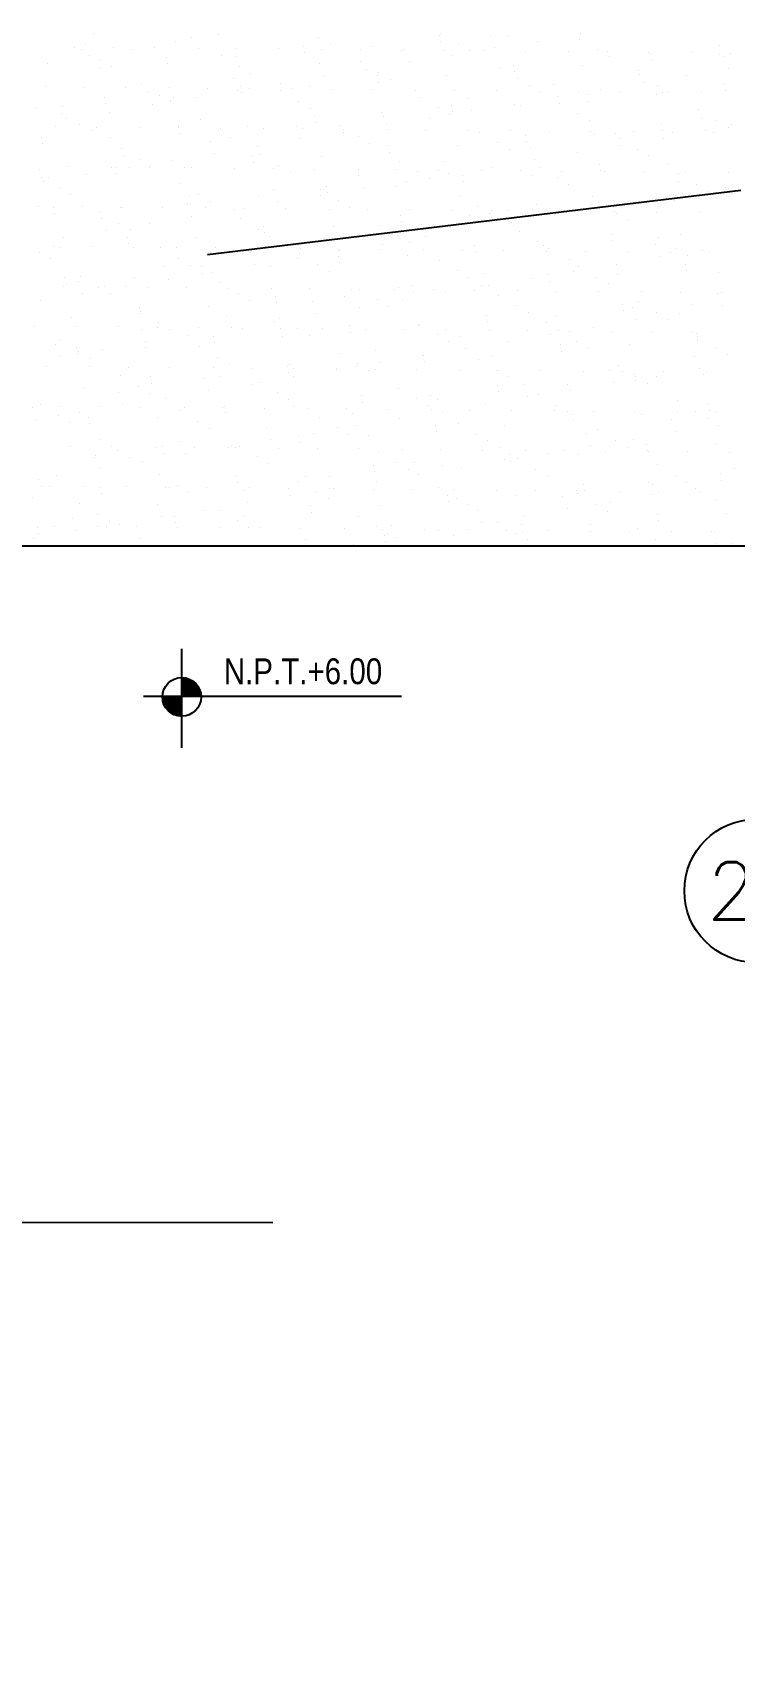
# Model space of a CAD drawing. Header units: millimetres. Extents: x -3 to 53, y -269 to 39.
# Drawn here: x 41.6 to 44.05, y 16.52 to 22.19 of the extents above; entities that cross this region are included whole.
import ezdxf
from ezdxf.enums import TextEntityAlignment as Align
from ezdxf.xclip import XClip

# ---------------------------------------------------------------- set-up
doc = ezdxf.new("R2010")
doc.units = ezdxf.units.MM
doc.header["$LTSCALE"] = 15
doc.header["$XCLIPFRAME"] = 2
for name, pattern in [('ACAD_ISO07W100', [3, 0, -3]), ('HIDDEN2', [0.1875, 0.125, -0.0625]), ('PHANTOM', [63.5, 31.75, -6.35, 6.35, -6.35, 6.35, -6.35])]:
    doc.linetypes.add(name, pattern=pattern)
doc.layers.get('0').update_dxf_attribs({"color": 250})
for name, color, linetype in [('A-EJES', 251, 'PHANTOM'), ('A-MURO BAJO', 251, 'Continuous'), ('A-NIVELES-NPT', 252, 'Continuous'), ('A-PROYECCIONES', 250, 'HIDDEN2'), ('DLP_VERDE', 250, 'Continuous'), ('L13 Texto Grande', 150, 'Continuous')]:
    doc.layers.add(name, color=color, linetype=linetype)
doc.layers.add('A-MUROS', color=252, linetype='Continuous', lineweight=30)
doc.styles.add('R80', font='ARIALN.TTF', dxfattribs={"height": 2.03})
doc.styles.add('ROMANS', font='romans.shx', dxfattribs={"width": 0.8})

# ---------------------------------------------------------------- blocks, each defined once
blk = doc.blocks.new('A$C9f73720c')
at = {"layer": 'A-MURO BAJO'}
blk.add_line((67.3776, 127.5973, 0), (61.6241, 108.7505, 0), dxfattribs=at)
at = {"layer": 'A-PROYECCIONES'}
for p, q in [((57.9161, 84.0296, 0), (65.9466, 129.074, 0)), ((51.8921, 84.3407, 0), (70.8171, 125.5768, 0))]:
    blk.add_line(p, q, dxfattribs=at)
at = {"layer": 'DLP_VERDE'}
blk.add_line((67.3776, 127.5973), (61.6244, 108.7504), dxfattribs=at)
at = {"layer": 'DLP_VERDE', "linetype": 'Continuous'}
for p, q in [((64.6239, 124.5592), (64.6239, 124.5592)), ((64.6603, 124.5897), (64.6603, 124.5897)), ((64.6643, 124.5666), (64.6643, 124.5666)), ((64.7087, 124.5686), (64.7087, 124.5686)), ((64.6534, 124.551), (64.6534, 124.551)), ((64.7574, 124.5373), (64.7574, 124.5373)), ((64.7794, 124.5344), (64.7794, 124.5344)), ((64.8984, 124.5188), (64.8984, 124.5188)), ((64.905, 124.5072), (64.905, 124.5072)), ((64.6197, 124.4608), (64.6197, 124.4608)), ((64.7631, 124.4526), (64.7631, 124.4526)), ((64.8706, 124.4757), (64.8706, 124.4757)), ((64.9094, 124.4533), (64.9094, 124.4533)), ((65.0577, 124.4603), (65.0577, 124.4603)), ((64.6909, 124.4185), (64.6909, 124.4185)), ((64.8169, 124.4265), (64.8169, 124.4265)), ((64.8508, 124.4254), (64.8508, 124.4254)), ((64.8952, 124.4274), (64.8952, 124.4274)), ((65.1039, 124.4365), (65.1039, 124.4365)), ((64.7271, 124.3442), (64.7271, 124.3442)), ((65.0636, 124.343), (65.0636, 124.343)), ((65.098, 124.3745), (65.098, 124.3745)), ((64.5742, 124.3167), (64.5742, 124.3167)), ((64.5832, 124.3201), (64.5832, 124.3201)), ((64.6053, 124.3172), (64.6053, 124.3172)), ((64.6687, 124.2682), (64.6687, 124.2682)), ((64.6927, 124.3126), (64.6927, 124.3126)), ((64.7225, 124.3237), (64.7225, 124.3237)), ((64.7242, 124.3016), (64.7242, 124.3016)), ((64.8282, 124.2879), (64.8282, 124.2879)), ((64.8503, 124.285), (64.8503, 124.285)), ((64.866, 124.3155), (64.866, 124.3155)), ((64.8774, 124.2773), (64.8774, 124.2773)), ((64.9693, 124.2693), (64.9693, 124.2693)), ((65.0098, 124.2938), (65.0098, 124.2938)), ((65.0123, 124.3162), (65.0123, 124.3162)), ((65.0373, 124.2843), (65.0373, 124.2843)), ((65.0817, 124.2862), (65.0817, 124.2862)), ((65.1605, 124.3232), (65.1605, 124.3232)), ((65.2904, 124.2953), (65.2904, 124.2953)), ((65.304, 124.315), (65.304, 124.315)), ((65.3808, 124.3241), (65.3808, 124.3241)), ((65.4503, 124.3156), (65.4503, 124.3156)), ((65.4503, 124.3023), (65.4503, 124.3023)), ((65.4947, 124.3042), (65.4947, 124.3042)), ((65.6619, 124.2722), (65.6619, 124.2722)), ((64.6243, 124.2662), (64.6243, 124.2662)), ((64.6389, 124.2634), (64.6389, 124.2634)), ((64.9201, 124.2115), (64.9201, 124.2115)), ((65.0733, 124.2556), (65.0733, 124.2556)), ((65.0953, 124.2527), (65.0953, 124.2527)), ((65.2143, 124.2371), (65.2143, 124.2371)), ((65.291, 124.2419), (65.291, 124.2419)), ((65.3183, 124.2234), (65.3183, 124.2234)), ((65.3403, 124.2205), (65.3403, 124.2205)), ((65.6275, 124.2407), (65.6275, 124.2407)), ((64.5308, 124.1789), (64.5308, 124.1789)), ((64.5491, 124.1811), (64.5491, 124.1811)), ((64.6771, 124.1796), (64.6771, 124.1796)), ((64.8253, 124.1866), (64.8253, 124.1866)), ((64.8856, 124.18), (64.8856, 124.18)), ((64.9688, 124.1784), (64.9688, 124.1784)), ((65.1151, 124.179), (65.1151, 124.179)), ((65.2028, 124.1611), (65.2028, 124.1611)), ((65.2566, 124.2103), (65.2566, 124.2103)), ((65.2634, 124.1861), (65.2634, 124.1861)), ((65.4069, 124.1778), (65.4069, 124.1778)), ((65.4593, 124.2048), (65.4593, 124.2048)), ((65.4769, 124.1541), (65.4769, 124.1541)), ((65.5531, 124.1785), (65.5531, 124.1785)), ((65.5633, 124.1911), (65.5633, 124.1911)), ((65.5737, 124.1914), (65.5737, 124.1914)), ((65.5854, 124.1882), (65.5854, 124.1882)), ((65.6368, 124.1611), (65.6368, 124.1611)), ((65.6812, 124.1631), (65.6812, 124.1631)), ((65.7014, 124.1856), (65.7014, 124.1856)), ((65.7044, 124.1725), (65.7044, 124.1725)), ((65.8084, 124.1588), (65.8084, 124.1588)), ((65.8304, 124.1559), (65.8304, 124.1559)), ((65.8449, 124.1773), (65.8449, 124.1773)), ((65.8899, 124.1722), (65.8899, 124.1722)), ((65.9912, 124.178), (65.9912, 124.178)), ((66.0498, 124.1792), (66.0498, 124.1792)), ((64.4422, 124.109), (64.4422, 124.109)), ((64.461, 124.1003), (64.461, 124.1003)), ((64.5147, 124.1496), (64.5147, 124.1496)), ((64.6509, 124.1181), (64.6509, 124.1181)), ((64.8108, 124.1251), (64.8108, 124.1251)), ((64.8319, 124.1307), (64.8319, 124.1307)), ((64.8552, 124.127), (64.8552, 124.127)), ((65.0639, 124.1361), (65.0639, 124.1361)), ((65.2238, 124.1431), (65.2238, 124.1431)), ((65.2682, 124.145), (65.2682, 124.145)), ((65.484, 124.1092), (65.484, 124.1092)), ((65.8205, 124.108), (65.8205, 124.108)), ((65.8549, 124.1395), (65.8549, 124.1395)), ((65.9494, 124.1403), (65.9494, 124.1403)), ((66.0534, 124.1266), (66.0534, 124.1266)), ((66.0754, 124.1237), (66.0754, 124.1237)), ((66.1944, 124.108), (66.1944, 124.108)), ((64.4902, 124.05), (64.4902, 124.05)), ((64.5501, 124.0844), (64.5501, 124.0844)), ((64.6336, 124.0418), (64.6336, 124.0418)), ((64.6541, 124.0707), (64.6541, 124.0707)), ((64.6761, 124.0678), (64.6761, 124.0678)), ((64.7421, 124.0484), (64.7421, 124.0484)), ((64.7799, 124.0425), (64.7799, 124.0425)), ((64.7951, 124.0521), (64.7951, 124.0521)), ((64.9282, 124.0495), (64.9282, 124.0495)), ((65.0717, 124.0413), (65.0717, 124.0413)), ((65.0786, 124.0473), (65.0786, 124.0473)), ((65.113, 124.0788), (65.113, 124.0788)), ((65.2179, 124.0419), (65.2179, 124.0419)), ((65.3662, 124.049), (65.3662, 124.049)), ((65.4495, 124.0776), (65.4495, 124.0776)), ((65.5097, 124.0407), (65.5097, 124.0407)), ((65.656, 124.0414), (65.656, 124.0414)), ((65.7667, 124.0587), (65.7667, 124.0587)), ((65.8043, 124.0484), (65.8043, 124.0484)), ((66.094, 124.0409), (66.094, 124.0409)), ((66.1377, 124.0891), (66.1377, 124.0891)), ((66.2423, 124.0479), (66.2423, 124.0479)), ((66.2984, 124.0943), (66.2984, 124.0943)), ((64.7077, 124.0169), (64.7077, 124.0169)), ((64.8991, 124.0384), (64.8991, 124.0384)), ((64.9211, 124.0355), (64.9211, 124.0355)), ((65.0249, 123.998), (65.0249, 123.998)), ((65.0401, 124.0199), (65.0401, 124.0199)), ((65.0417, 123.9858), (65.0417, 123.9858)), ((65.1441, 124.0062), (65.1441, 124.0062)), ((65.1662, 124.0033), (65.1662, 124.0033)), ((65.2504, 123.9949), (65.2504, 123.9949)), ((65.2852, 123.9876), (65.2852, 123.9876)), ((65.3958, 124.0284), (65.3958, 124.0284)), ((65.4103, 124.0019), (65.4103, 124.0019)), ((65.4547, 124.0039), (65.4547, 124.0039)), ((65.6634, 124.013), (65.6634, 124.013)), ((65.8233, 124.02), (65.8233, 124.02)), ((65.8677, 124.0219), (65.8677, 124.0219)), ((65.9477, 124.0402), (65.9477, 124.0402)), ((66.0479, 124.0068), (66.0479, 124.0068)), ((66.0764, 124.031), (66.0764, 124.031)), ((66.2363, 124.038), (66.2363, 124.038)), ((66.2807, 124.0399), (66.2807, 124.0399)), ((64.4244, 123.9589), (64.4244, 123.9589)), ((64.5843, 123.9659), (64.5843, 123.9659)), ((64.6287, 123.9678), (64.6287, 123.9678)), ((64.6539, 123.9676), (64.6539, 123.9676)), ((64.8374, 123.9769), (64.8374, 123.9769)), ((64.9973, 123.9839), (64.9973, 123.9839)), ((65.306, 123.9461), (65.306, 123.9461)), ((65.3892, 123.9739), (65.3892, 123.9739)), ((65.4112, 123.971), (65.4112, 123.971)), ((65.5302, 123.9553), (65.5302, 123.9553)), ((65.6342, 123.9416), (65.6342, 123.9416)), ((65.6425, 123.9449), (65.6425, 123.9449)), ((65.6562, 123.9387), (65.6562, 123.9387)), ((65.6769, 123.9765), (65.6769, 123.9765)), ((66.0134, 123.9753), (66.0134, 123.9753)), ((64.4447, 123.9059), (64.4447, 123.9059)), ((64.5641, 123.8854), (64.5641, 123.8854)), ((64.593, 123.9129), (64.593, 123.9129)), ((64.7365, 123.9047), (64.7365, 123.9047)), ((64.8827, 123.9054), (64.8827, 123.9054)), ((64.9007, 123.8842), (64.9007, 123.8842)), ((64.9351, 123.9157), (64.9351, 123.9157)), ((65.031, 123.9124), (65.031, 123.9124)), ((65.1745, 123.9042), (65.1745, 123.9042)), ((65.2716, 123.9146), (65.2716, 123.9146)), ((65.3208, 123.9048), (65.3208, 123.9048)), ((65.4691, 123.9119), (65.4691, 123.9119)), ((65.5888, 123.8957), (65.5888, 123.8957)), ((65.6125, 123.9036), (65.6125, 123.9036)), ((65.7588, 123.9043), (65.7588, 123.9043)), ((65.7752, 123.9231), (65.7752, 123.9231)), ((65.8499, 123.8718), (65.8499, 123.8718)), ((65.8792, 123.9094), (65.8792, 123.9094)), ((65.9013, 123.9065), (65.9013, 123.9065)), ((65.9071, 123.9113), (65.9071, 123.9113)), ((65.9597, 123.926), (65.9597, 123.926)), ((66.0098, 123.8788), (66.0098, 123.8788)), ((66.0202, 123.8908), (66.0202, 123.8908)), ((66.0506, 123.9031), (66.0506, 123.9031)), ((66.0542, 123.8807), (66.0542, 123.8807)), ((66.1242, 123.8771), (66.1242, 123.8771)), ((66.1463, 123.8742), (66.1463, 123.8742)), ((66.1968, 123.9038), (66.1968, 123.9038)), ((66.2408, 123.8741), (66.2408, 123.8741)), ((64.3759, 123.8672), (64.3759, 123.8672)), ((64.4799, 123.8535), (64.4799, 123.8535)), ((64.502, 123.8506), (64.502, 123.8506)), ((64.5297, 123.8538), (64.5297, 123.8538)), ((64.6109, 123.8177), (64.6109, 123.8177)), ((64.6209, 123.8349), (64.6209, 123.8349)), ((64.725, 123.8212), (64.725, 123.8212)), ((64.747, 123.8183), (64.747, 123.8183)), ((64.7708, 123.8247), (64.7708, 123.8247)), ((64.8152, 123.8266), (64.8152, 123.8266)), ((64.8469, 123.8349), (64.8469, 123.8349)), ((65.0239, 123.8357), (65.0239, 123.8357)), ((65.1838, 123.8427), (65.1838, 123.8427)), ((65.2178, 123.8653), (65.2178, 123.8653)), ((65.2282, 123.8447), (65.2282, 123.8447)), ((65.4369, 123.8538), (65.4369, 123.8538)), ((65.5968, 123.8607), (65.5968, 123.8607)), ((65.6412, 123.8627), (65.6412, 123.8627)), ((65.8699, 123.8438), (65.8699, 123.8438)), ((66.2064, 123.8426), (66.2064, 123.8426)), ((64.3578, 123.8067), (64.3578, 123.8067)), ((64.4013, 123.7681), (64.4013, 123.7681)), ((64.4022, 123.8086), (64.4022, 123.8086)), ((64.476, 123.8046), (64.476, 123.8046)), ((64.5475, 123.7688), (64.5475, 123.7688)), ((64.6958, 123.7758), (64.6958, 123.7758)), ((64.8393, 123.7676), (64.8393, 123.7676)), ((64.866, 123.8027), (64.866, 123.8027)), ((64.97, 123.789), (64.97, 123.789)), ((64.9856, 123.7683), (64.9856, 123.7683)), ((64.992, 123.7861), (64.992, 123.7861)), ((65.111, 123.7704), (65.111, 123.7704)), ((65.1281, 123.783), (65.1281, 123.783)), ((65.1339, 123.7753), (65.1339, 123.7753)), ((65.2773, 123.7671), (65.2773, 123.7671)), ((65.4236, 123.7677), (65.4236, 123.7677)), ((65.4646, 123.7819), (65.4646, 123.7819)), ((65.499, 123.8134), (65.499, 123.8134)), ((65.5719, 123.7748), (65.5719, 123.7748)), ((65.7154, 123.7665), (65.7154, 123.7665)), ((65.7817, 123.763), (65.7817, 123.763)), ((65.8355, 123.8122), (65.8355, 123.8122)), ((65.8616, 123.7672), (65.8616, 123.7672)), ((66.0099, 123.7742), (66.0099, 123.7742)), ((66.1527, 123.7933), (66.1527, 123.7933)), ((66.1534, 123.766), (66.1534, 123.766)), ((64.3862, 123.7223), (64.3862, 123.7223)), ((64.7227, 123.7211), (64.7227, 123.7211)), ((64.7571, 123.7527), (64.7571, 123.7527)), ((65.0399, 123.7022), (65.0399, 123.7022)), ((65.0936, 123.7515), (65.0936, 123.7515)), ((65.215, 123.7567), (65.215, 123.7567)), ((65.237, 123.7538), (65.237, 123.7538)), ((65.356, 123.7381), (65.356, 123.7381)), ((65.3703, 123.7015), (65.3703, 123.7015)), ((65.4108, 123.7326), (65.4108, 123.7326)), ((65.4147, 123.7035), (65.4147, 123.7035)), ((65.46, 123.7244), (65.46, 123.7244)), ((65.4821, 123.7215), (65.4821, 123.7215)), ((65.6011, 123.7059), (65.6011, 123.7059)), ((65.6234, 123.7126), (65.6234, 123.7126)), ((65.7833, 123.7196), (65.7833, 123.7196)), ((65.8277, 123.7215), (65.8277, 123.7215)), ((66.0364, 123.7306), (66.0364, 123.7306)), ((66.0629, 123.7111), (66.0629, 123.7111)), ((66.1963, 123.7376), (66.1963, 123.7376)), ((64.3518, 123.6908), (64.3518, 123.6908)), ((64.3844, 123.6585), (64.3844, 123.6585)), ((64.5443, 123.6655), (64.5443, 123.6655)), ((64.5887, 123.6674), (64.5887, 123.6674)), ((64.669, 123.6719), (64.669, 123.6719)), ((64.7974, 123.6765), (64.7974, 123.6765)), ((64.9573, 123.6835), (64.9573, 123.6835)), ((65.0017, 123.6855), (65.0017, 123.6855)), ((65.2104, 123.6946), (65.2104, 123.6946)), ((65.321, 123.6503), (65.321, 123.6503)), ((65.6575, 123.6492), (65.6575, 123.6492)), ((65.692, 123.6807), (65.692, 123.6807)), ((65.7051, 123.6922), (65.7051, 123.6922)), ((65.7271, 123.6893), (65.7271, 123.6893)), ((65.8461, 123.6736), (65.8461, 123.6736)), ((65.9501, 123.6599), (65.9501, 123.6599)), ((65.9721, 123.657), (65.9721, 123.657)), ((66.0285, 123.6795), (66.0285, 123.6795)), ((64.298, 123.6415), (64.298, 123.6415)), ((64.3058, 123.6363), (64.3058, 123.6363)), ((64.3278, 123.6334), (64.3278, 123.6334)), ((64.3606, 123.6392), (64.3606, 123.6392)), ((64.4468, 123.6177), (64.4468, 123.6177)), ((64.5041, 123.631), (64.5041, 123.631)), ((64.5508, 123.604), (64.5508, 123.604)), ((64.5728, 123.6011), (64.5728, 123.6011)), ((64.5792, 123.5896), (64.5792, 123.5896)), ((64.6504, 123.6317), (64.6504, 123.6317)), ((64.7987, 123.6387), (64.7987, 123.6387)), ((64.9157, 123.5884), (64.9157, 123.5884)), ((64.9421, 123.6305), (64.9421, 123.6305)), ((64.9501, 123.62), (64.9501, 123.62)), ((65.0884, 123.6312), (65.0884, 123.6312)), ((65.2367, 123.6382), (65.2367, 123.6382)), ((65.2866, 123.6188), (65.2866, 123.6188)), ((65.3802, 123.63), (65.3802, 123.63)), ((65.5264, 123.6306), (65.5264, 123.6306)), ((65.6038, 123.5999), (65.6038, 123.5999)), ((65.6747, 123.6377), (65.6747, 123.6377)), ((65.8182, 123.6294), (65.8182, 123.6294)), ((65.9645, 123.6301), (65.9645, 123.6301)), ((65.9747, 123.6303), (65.9747, 123.6303)), ((66.0911, 123.6414), (66.0911, 123.6414)), ((66.1128, 123.6371), (66.1128, 123.6371)), ((64.5448, 123.5581), (64.5448, 123.5581)), ((64.6918, 123.5855), (64.6918, 123.5855)), ((64.7958, 123.5718), (64.7958, 123.5718)), ((64.8179, 123.5689), (64.8179, 123.5689)), ((64.8619, 123.5392), (64.8619, 123.5392)), ((64.9368, 123.5532), (64.9368, 123.5532)), ((64.9839, 123.5354), (64.9839, 123.5354)), ((65.0408, 123.5395), (65.0408, 123.5395)), ((65.0629, 123.5366), (65.0629, 123.5366)), ((65.1438, 123.5423), (65.1438, 123.5423)), ((65.1882, 123.5443), (65.1882, 123.5443)), ((65.2329, 123.5696), (65.2329, 123.5696)), ((65.3969, 123.5534), (65.3969, 123.5534)), ((65.5568, 123.5604), (65.5568, 123.5604)), ((65.6012, 123.5623), (65.6012, 123.5623)), ((65.8099, 123.5714), (65.8099, 123.5714)), ((65.8849, 123.548), (65.8849, 123.548)), ((65.9698, 123.5784), (65.9698, 123.5784)), ((66.0142, 123.5803), (66.0142, 123.5803)), ((64.3152, 123.4951), (64.3152, 123.4951)), ((64.3178, 123.5063), (64.3178, 123.5063)), ((64.3622, 123.5082), (64.3622, 123.5082)), ((64.4635, 123.5021), (64.4635, 123.5021)), ((64.491, 123.5088), (64.491, 123.5088)), ((64.5709, 123.5173), (64.5709, 123.5173)), ((64.6069, 123.4939), (64.6069, 123.4939)), ((64.7308, 123.5243), (64.7308, 123.5243)), ((64.7532, 123.4946), (64.7532, 123.4946)), ((64.7752, 123.5262), (64.7752, 123.5262)), ((64.9015, 123.5016), (64.9015, 123.5016)), ((65.045, 123.4934), (65.045, 123.4934)), ((65.1431, 123.4873), (65.1431, 123.4873)), ((65.1819, 123.5209), (65.1819, 123.5209)), ((65.1913, 123.4941), (65.1913, 123.4941)), ((65.2859, 123.5072), (65.2859, 123.5072)), ((65.3079, 123.5043), (65.3079, 123.5043)), ((65.3395, 123.5011), (65.3395, 123.5011)), ((65.4269, 123.4887), (65.4269, 123.4887)), ((65.4796, 123.4861), (65.4796, 123.4861)), ((65.483, 123.4929), (65.483, 123.4929)), ((65.514, 123.5176), (65.514, 123.5176)), ((65.5309, 123.475), (65.5309, 123.475)), ((65.6293, 123.4935), (65.6293, 123.4935)), ((65.7776, 123.5006), (65.7776, 123.5006)), ((65.8505, 123.5165), (65.8505, 123.5165)), ((65.921, 123.4923), (65.921, 123.4923)), ((66.0673, 123.493), (66.0673, 123.493)), ((64.4012, 123.4265), (64.4012, 123.4265)), ((64.7377, 123.4254), (64.7377, 123.4254)), ((64.7721, 123.4569), (64.7721, 123.4569)), ((65.1087, 123.4557), (65.1087, 123.4557)), ((65.4258, 123.4369), (65.4258, 123.4369)), ((65.5529, 123.4721), (65.5529, 123.4721)), ((65.6719, 123.4564), (65.6719, 123.4564)), ((65.7433, 123.4192), (65.7433, 123.4192)), ((65.7759, 123.4427), (65.7759, 123.4427)), ((65.7877, 123.4211), (65.7877, 123.4211)), ((65.7968, 123.4672), (65.7968, 123.4672)), ((65.798, 123.4398), (65.798, 123.4398)), ((65.917, 123.4242), (65.917, 123.4242)), ((65.9964, 123.4302), (65.9964, 123.4302)), ((64.2726, 123.4005), (64.2726, 123.4005)), ((64.3668, 123.395), (64.3668, 123.395)), ((64.3766, 123.3868), (64.3766, 123.3868)), ((64.3987, 123.3839), (64.3987, 123.3839)), ((64.5043, 123.3651), (64.5043, 123.3651)), ((64.5177, 123.3683), (64.5177, 123.3683)), ((64.5487, 123.367), (64.5487, 123.367)), ((64.5663, 123.365), (64.5663, 123.365)), ((64.684, 123.3761), (64.684, 123.3761)), ((64.7574, 123.3762), (64.7574, 123.3762)), ((64.9173, 123.3831), (64.9173, 123.3831)), ((64.9617, 123.3851), (64.9617, 123.3851)), ((65.0043, 123.3645), (65.0043, 123.3645)), ((65.0549, 123.4065), (65.0549, 123.4065)), ((65.1704, 123.3942), (65.1704, 123.3942)), ((65.3303, 123.4012), (65.3303, 123.4012)), ((65.3747, 123.4031), (65.3747, 123.4031)), ((65.4424, 123.364), (65.4424, 123.364)), ((65.5834, 123.4122), (65.5834, 123.4122)), ((65.707, 123.3849), (65.707, 123.3849)), ((65.8804, 123.3635), (65.8804, 123.3635)), ((66.021, 123.4105), (66.021, 123.4105)), ((66.043, 123.4076), (66.043, 123.4076)), ((66.0435, 123.3838), (66.0435, 123.3838)), ((66.0779, 123.4153), (66.0779, 123.4153)), ((64.2717, 123.3573), (64.2717, 123.3573)), ((64.3131, 123.3458), (64.3131, 123.3458)), ((64.3444, 123.3581), (64.3444, 123.3581)), ((64.418, 123.358), (64.418, 123.358)), ((64.6217, 123.3546), (64.6217, 123.3546)), ((64.6437, 123.3517), (64.6437, 123.3517)), ((64.7098, 123.3568), (64.7098, 123.3568)), ((64.7627, 123.336), (64.7627, 123.336)), ((64.8561, 123.3575), (64.8561, 123.3575)), ((64.8667, 123.3223), (64.8667, 123.3223)), ((64.8887, 123.3194), (64.8887, 123.3194)), ((64.9651, 123.3242), (64.9651, 123.3242)), ((65.0077, 123.3037), (65.0077, 123.3037)), ((65.1478, 123.3563), (65.1478, 123.3563)), ((65.2941, 123.357), (65.2941, 123.357)), ((65.3016, 123.323), (65.3016, 123.323)), ((65.3361, 123.3546), (65.3361, 123.3546)), ((65.5858, 123.3558), (65.5858, 123.3558)), ((65.6188, 123.3042), (65.6188, 123.3042)), ((65.6726, 123.3534), (65.6726, 123.3534)), ((65.7321, 123.3564), (65.7321, 123.3564)), ((65.9897, 123.3345), (65.9897, 123.3345)), ((66.0239, 123.3552), (66.0239, 123.3552)), ((64.2233, 123.2635), (64.2233, 123.2635)), ((64.5598, 123.2623), (64.5598, 123.2623)), ((64.5942, 123.2938), (64.5942, 123.2938)), ((64.9307, 123.2927), (64.9307, 123.2927)), ((65.1117, 123.29), (65.1117, 123.29)), ((65.1337, 123.2871), (65.1337, 123.2871)), ((65.2479, 123.2738), (65.2479, 123.2738)), ((65.2527, 123.2715), (65.2527, 123.2715)), ((65.3567, 123.2578), (65.3567, 123.2578)), ((65.3569, 123.253), (65.3569, 123.253)), ((65.3788, 123.2549), (65.3788, 123.2549)), ((65.5168, 123.26), (65.5168, 123.26)), ((65.5612, 123.2619), (65.5612, 123.2619)), ((65.7699, 123.271), (65.7699, 123.271)), ((65.9, 123.2522), (65.9, 123.2522)), ((65.9298, 123.278), (65.9298, 123.278)), ((65.9742, 123.28), (65.9742, 123.28)), ((64.1889, 123.2319), (64.1889, 123.2319)), ((64.2311, 123.2285), (64.2311, 123.2285)), ((64.2778, 123.2059), (64.2778, 123.2059)), ((64.3222, 123.2078), (64.3222, 123.2078)), ((64.3746, 123.2202), (64.3746, 123.2202)), ((64.506, 123.2131), (64.506, 123.2131)), ((64.5209, 123.2209), (64.5209, 123.2209)), ((64.5309, 123.2169), (64.5309, 123.2169)), ((64.6691, 123.2279), (64.6691, 123.2279)), ((64.6908, 123.2239), (64.6908, 123.2239)), ((64.7352, 123.2259), (64.7352, 123.2259)), ((64.8126, 123.2197), (64.8126, 123.2197)), ((64.877, 123.2434), (64.877, 123.2434)), ((64.9439, 123.235), (64.9439, 123.235)), ((64.9589, 123.2204), (64.9589, 123.2204)), ((65.1038, 123.242), (65.1038, 123.242)), ((65.1072, 123.2274), (65.1072, 123.2274)), ((65.1482, 123.2439), (65.1482, 123.2439)), ((65.1581, 123.1915), (65.1581, 123.1915)), ((65.2507, 123.2192), (65.2507, 123.2192)), ((65.3969, 123.2198), (65.3969, 123.2198)), ((65.4946, 123.1903), (65.4946, 123.1903)), ((65.4978, 123.2392), (65.4978, 123.2392)), ((65.529, 123.2219), (65.529, 123.2219)), ((65.5452, 123.2269), (65.5452, 123.2269)), ((65.6018, 123.2255), (65.6018, 123.2255)), ((65.6238, 123.2226), (65.6238, 123.2226)), ((65.6887, 123.2186), (65.6887, 123.2186)), ((65.7428, 123.207), (65.7428, 123.207)), ((65.835, 123.2193), (65.835, 123.2193)), ((65.8468, 123.1933), (65.8468, 123.1933)), ((65.8655, 123.2207), (65.8655, 123.2207)), ((65.8688, 123.1904), (65.8688, 123.1904)), ((65.9832, 123.2264), (65.9832, 123.2264)), ((64.2025, 123.1696), (64.2025, 123.1696)), ((64.2245, 123.1667), (64.2245, 123.1667)), ((64.3435, 123.1511), (64.3435, 123.1511)), ((64.4475, 123.1374), (64.4475, 123.1374)), ((64.4695, 123.1345), (64.4695, 123.1345)), ((64.7872, 123.1611), (64.7872, 123.1611)), ((65.1237, 123.16), (65.1237, 123.16)), ((65.4409, 123.1411), (65.4409, 123.1411)), ((65.8118, 123.1715), (65.8118, 123.1715)), ((65.9878, 123.1747), (65.9878, 123.1747)), ((64.1857, 123.0843), (64.1857, 123.0843)), ((64.3339, 123.0914), (64.3339, 123.0914)), ((64.3818, 123.0992), (64.3818, 123.0992)), ((64.4162, 123.1308), (64.4162, 123.1308)), ((64.4774, 123.0831), (64.4774, 123.0831)), ((64.5885, 123.1188), (64.5885, 123.1188)), ((64.6237, 123.0838), (64.6237, 123.0838)), ((64.6925, 123.1051), (64.6925, 123.1051)), ((64.699, 123.0804), (64.699, 123.0804)), ((64.7146, 123.1022), (64.7146, 123.1022)), ((64.7528, 123.1296), (64.7528, 123.1296)), ((64.772, 123.0908), (64.772, 123.0908)), ((64.8335, 123.0865), (64.8335, 123.0865)), ((64.8773, 123.0828), (64.8773, 123.0828)), ((64.9155, 123.0826), (64.9155, 123.0826)), ((64.9217, 123.0847), (64.9217, 123.0847)), ((65.0617, 123.0833), (65.0617, 123.0833)), ((65.0699, 123.1107), (65.0699, 123.1107)), ((65.1304, 123.0938), (65.1304, 123.0938)), ((65.21, 123.0903), (65.21, 123.0903)), ((65.2903, 123.1008), (65.2903, 123.1008)), ((65.3347, 123.1027), (65.3347, 123.1027)), ((65.3535, 123.0821), (65.3535, 123.0821)), ((65.4998, 123.0827), (65.4998, 123.0827)), ((65.5434, 123.1118), (65.5434, 123.1118)), ((65.6481, 123.0898), (65.6481, 123.0898)), ((65.7033, 123.1188), (65.7033, 123.1188)), ((65.722, 123.0892), (65.722, 123.0892)), ((65.7477, 123.1208), (65.7477, 123.1208)), ((65.7915, 123.0815), (65.7915, 123.0815)), ((65.9378, 123.0822), (65.9378, 123.0822)), ((65.9564, 123.1299), (65.9564, 123.1299)), ((64.3044, 123.0577), (64.3044, 123.0577)), ((64.3281, 123.05), (64.3281, 123.05)), ((64.4643, 123.0647), (64.4643, 123.0647)), ((64.5087, 123.0667), (64.5087, 123.0667)), ((64.7174, 123.0758), (64.7174, 123.0758)), ((64.9376, 123.0728), (64.9376, 123.0728)), ((64.9596, 123.0699), (64.9596, 123.0699)), ((64.9801, 123.0284), (64.9801, 123.0284)), ((65.0786, 123.0543), (65.0786, 123.0543)), ((65.1826, 123.0406), (65.1826, 123.0406)), ((65.2046, 123.0377), (65.2046, 123.0377)), ((65.3167, 123.0273), (65.3167, 123.0273)), ((65.3236, 123.022), (65.3236, 123.022)), ((65.3511, 123.0588), (65.3511, 123.0588)), ((65.6876, 123.0577), (65.6876, 123.0577)), ((64.2383, 122.9677), (64.2383, 122.9677)), ((64.5748, 122.9666), (64.5748, 122.9666)), ((64.6092, 122.9981), (64.6092, 122.9981)), ((64.9457, 122.9969), (64.9457, 122.9969)), ((65.2629, 122.978), (65.2629, 122.978)), ((65.4276, 123.0083), (65.4276, 123.0083)), ((65.4496, 123.0054), (65.4496, 123.0054)), ((65.5686, 122.9898), (65.5686, 122.9898)), ((65.6338, 123.0084), (65.6338, 123.0084)), ((65.6726, 122.9761), (65.6726, 122.9761)), ((65.6947, 122.9732), (65.6947, 122.9732)), ((65.7299, 122.9707), (65.7299, 122.9707)), ((65.8898, 122.9776), (65.8898, 122.9776)), ((65.9342, 122.9796), (65.9342, 122.9796)), ((64.1422, 122.9465), (64.1422, 122.9465)), ((64.1693, 122.9339), (64.1693, 122.9339)), ((64.2039, 122.9362), (64.2039, 122.9362)), ((64.2733, 122.9202), (64.2733, 122.9202)), ((64.2822, 122.9075), (64.2822, 122.9075)), ((64.2885, 122.9472), (64.2885, 122.9472)), ((64.2954, 122.9173), (64.2954, 122.9173)), ((64.4368, 122.9543), (64.4368, 122.9543)), ((64.4909, 122.9166), (64.4909, 122.9166)), ((64.5211, 122.9173), (64.5211, 122.9173)), ((64.5803, 122.946), (64.5803, 122.946)), ((64.6508, 122.9235), (64.6508, 122.9235)), ((64.6952, 122.9255), (64.6952, 122.9255)), ((64.7265, 122.9467), (64.7265, 122.9467)), ((64.8748, 122.9537), (64.8748, 122.9537)), ((64.892, 122.9477), (64.892, 122.9477)), ((64.9039, 122.9346), (64.9039, 122.9346)), ((65.0183, 122.9455), (65.0183, 122.9455)), ((65.0638, 122.9416), (65.0638, 122.9416)), ((65.1082, 122.9435), (65.1082, 122.9435)), ((65.1646, 122.9462), (65.1646, 122.9462)), ((65.3129, 122.9532), (65.3129, 122.9532)), ((65.3169, 122.9526), (65.3169, 122.9526)), ((65.4563, 122.945), (65.4563, 122.945)), ((65.4768, 122.9596), (65.4768, 122.9596)), ((65.5212, 122.9616), (65.5212, 122.9616)), ((65.5441, 122.9261), (65.5441, 122.9261)), ((65.6026, 122.9456), (65.6026, 122.9456)), ((65.7509, 122.9527), (65.7509, 122.9527)), ((65.8137, 122.9575), (65.8137, 122.9575)), ((65.8806, 122.925), (65.8806, 122.925)), ((65.8944, 122.9444), (65.8944, 122.9444)), ((65.915, 122.9565), (65.915, 122.9565)), ((65.9177, 122.9438), (65.9177, 122.9438)), ((65.9397, 122.9409), (65.9397, 122.9409)), ((64.078, 122.8985), (64.078, 122.8985)), ((64.1501, 122.8869), (64.1501, 122.8869)), ((64.2378, 122.9055), (64.2378, 122.9055)), ((64.4144, 122.9016), (64.4144, 122.9016)), ((64.5184, 122.8879), (64.5184, 122.8879)), ((64.5404, 122.885), (64.5404, 122.885)), ((64.6594, 122.8693), (64.6594, 122.8693)), ((64.7634, 122.8556), (64.7634, 122.8556)), ((64.7854, 122.8527), (64.7854, 122.8527)), ((64.8022, 122.8654), (64.8022, 122.8654)), ((65.1387, 122.8642), (65.1387, 122.8642)), ((65.1731, 122.8958), (65.1731, 122.8958)), ((65.5096, 122.8946), (65.5096, 122.8946)), ((65.8268, 122.8757), (65.8268, 122.8757)), ((64.0603, 122.8047), (64.0603, 122.8047)), ((64.1016, 122.8177), (64.1016, 122.8177)), ((64.2451, 122.8094), (64.2451, 122.8094)), ((64.3913, 122.8101), (64.3913, 122.8101)), ((64.3969, 122.8035), (64.3969, 122.8035)), ((64.4313, 122.835), (64.4313, 122.835)), ((64.5396, 122.8171), (64.5396, 122.8171)), ((64.6831, 122.8089), (64.6831, 122.8089)), ((64.7678, 122.8339), (64.7678, 122.8339)), ((64.8294, 122.8096), (64.8294, 122.8096)), ((64.9044, 122.8371), (64.9044, 122.8371)), ((64.9777, 122.8166), (64.9777, 122.8166)), ((65.0084, 122.8234), (65.0084, 122.8234)), ((65.0305, 122.8205), (65.0305, 122.8205)), ((65.085, 122.815), (65.085, 122.815)), ((65.0904, 122.7934), (65.0904, 122.7934)), ((65.1211, 122.8084), (65.1211, 122.8084)), ((65.1494, 122.8048), (65.1494, 122.8048)), ((65.2503, 122.8004), (65.2503, 122.8004)), ((65.2674, 122.8091), (65.2674, 122.8091)), ((65.2947, 122.8023), (65.2947, 122.8023)), ((65.4157, 122.8161), (65.4157, 122.8161)), ((65.4559, 122.8453), (65.4559, 122.8453)), ((65.5034, 122.8115), (65.5034, 122.8115)), ((65.5592, 122.8079), (65.5592, 122.8079)), ((65.6633, 122.8184), (65.6633, 122.8184)), ((65.7054, 122.8085), (65.7054, 122.8085)), ((65.7077, 122.8204), (65.7077, 122.8204)), ((65.737, 122.7934), (65.737, 122.7934)), ((65.8537, 122.8156), (65.8537, 122.8156)), ((65.9164, 122.8295), (65.9164, 122.8295)), ((64.0557, 122.7483), (64.0557, 122.7483)), ((64.2645, 122.7574), (64.2645, 122.7574)), ((64.3431, 122.7542), (64.3431, 122.7542)), ((64.4243, 122.7643), (64.4243, 122.7643)), ((64.4687, 122.7663), (64.4687, 122.7663)), ((64.6774, 122.7754), (64.6774, 122.7754)), ((64.714, 122.7846), (64.714, 122.7846)), ((64.8373, 122.7824), (64.8373, 122.7824)), ((64.8817, 122.7843), (64.8817, 122.7843)), ((65.2534, 122.7911), (65.2534, 122.7911)), ((65.2755, 122.7882), (65.2755, 122.7882)), ((65.3661, 122.7631), (65.3661, 122.7631)), ((65.3945, 122.7726), (65.3945, 122.7726)), ((65.4985, 122.7589), (65.4985, 122.7589)), ((65.5205, 122.756), (65.5205, 122.756)), ((65.6395, 122.7403), (65.6395, 122.7403)), ((65.7026, 122.7619), (65.7026, 122.7619)), ((64.0992, 122.703), (64.0992, 122.703)), ((64.1212, 122.7001), (64.1212, 122.7001)), ((64.2044, 122.6806), (64.2044, 122.6806)), ((64.2402, 122.6844), (64.2402, 122.6844)), ((64.6242, 122.7023), (64.6242, 122.7023)), ((64.6425, 122.68), (64.6425, 122.68)), ((64.9608, 122.7012), (64.9608, 122.7012)), ((64.9952, 122.7327), (64.9952, 122.7327)), ((65.0805, 122.6795), (65.0805, 122.6795)), ((65.2779, 122.6823), (65.2779, 122.6823)), ((65.3317, 122.7315), (65.3317, 122.7315)), ((65.6489, 122.7126), (65.6489, 122.7126)), ((65.7435, 122.7266), (65.7435, 122.7266)), ((65.7655, 122.7237), (65.7655, 122.7237)), ((65.8845, 122.708), (65.8845, 122.708)), ((64.0561, 122.6735), (64.0561, 122.6735)), ((64.2189, 122.6404), (64.2189, 122.6404)), ((64.2533, 122.672), (64.2533, 122.672)), ((64.3442, 122.6707), (64.3442, 122.6707)), ((64.3479, 122.6723), (64.3479, 122.6723)), ((64.3662, 122.6678), (64.3662, 122.6678)), ((64.4852, 122.6521), (64.4852, 122.6521)), ((64.4942, 122.673), (64.4942, 122.673)), ((64.5892, 122.6384), (64.5892, 122.6384)), ((64.5898, 122.6708), (64.5898, 122.6708)), ((64.6108, 122.6232), (64.6108, 122.6232)), ((64.6113, 122.6355), (64.6113, 122.6355)), ((64.6552, 122.6251), (64.6552, 122.6251)), ((64.7859, 122.6718), (64.7859, 122.6718)), ((64.8639, 122.6342), (64.8639, 122.6342)), ((64.907, 122.6519), (64.907, 122.6519)), ((64.9322, 122.6725), (64.9322, 122.6725)), ((65.0238, 122.6412), (65.0238, 122.6412)), ((65.0682, 122.6431), (65.0682, 122.6431)), ((65.224, 122.6713), (65.224, 122.6713)), ((65.2769, 122.6523), (65.2769, 122.6523)), ((65.3702, 122.672), (65.3702, 122.672)), ((65.4368, 122.6592), (65.4368, 122.6592)), ((65.4812, 122.6612), (65.4812, 122.6612)), ((65.5185, 122.679), (65.5185, 122.679)), ((65.5591, 122.6304), (65.5591, 122.6304)), ((65.662, 122.6708), (65.662, 122.6708)), ((65.6899, 122.6703), (65.6899, 122.6703)), ((65.8083, 122.6714), (65.8083, 122.6714)), ((65.8498, 122.6773), (65.8498, 122.6773)), ((64.038, 122.5982), (64.038, 122.5982)), ((64.1652, 122.5912), (64.1652, 122.5912)), ((64.1978, 122.6051), (64.1978, 122.6051)), ((64.2422, 122.6071), (64.2422, 122.6071)), ((64.451, 122.6162), (64.451, 122.6162)), ((64.5361, 122.6215), (64.5361, 122.6215)), ((64.7303, 122.6199), (64.7303, 122.6199)), ((64.8172, 122.5696), (64.8172, 122.5696)), ((64.8343, 122.6062), (64.8343, 122.6062)), ((64.8563, 122.6033), (64.8563, 122.6033)), ((64.9753, 122.5876), (64.9753, 122.5876)), ((65.0793, 122.5739), (65.0793, 122.5739)), ((65.1013, 122.571), (65.1013, 122.571)), ((65.1537, 122.5685), (65.1537, 122.5685)), ((65.1881, 122.6), (65.1881, 122.6)), ((65.5247, 122.5988), (65.5247, 122.5988)), ((65.8418, 122.5799), (65.8418, 122.5799)), ((64.0127, 122.5358), (64.0127, 122.5358)), ((64.159, 122.5364), (64.159, 122.5364)), ((64.3073, 122.5435), (64.3073, 122.5435)), ((64.4463, 122.5393), (64.4463, 122.5393)), ((64.4507, 122.5352), (64.4507, 122.5352)), ((64.597, 122.5359), (64.597, 122.5359)), ((64.7453, 122.5429), (64.7453, 122.5429)), ((64.7828, 122.5381), (64.7828, 122.5381)), ((64.8888, 122.5347), (64.8888, 122.5347)), ((65.0351, 122.5354), (65.0351, 122.5354)), ((65.1, 122.5192), (65.1, 122.5192)), ((65.1833, 122.5424), (65.1833, 122.5424)), ((65.2203, 122.5554), (65.2203, 122.5554)), ((65.3243, 122.5417), (65.3243, 122.5417)), ((65.3268, 122.5342), (65.3268, 122.5342)), ((65.3463, 122.5388), (65.3463, 122.5388)), ((65.4634, 122.5111), (65.4634, 122.5111)), ((65.4653, 122.5231), (65.4653, 122.5231)), ((65.4709, 122.5496), (65.4709, 122.5496)), ((65.4731, 122.5349), (65.4731, 122.5349)), ((65.5693, 122.5094), (65.5693, 122.5094)), ((65.6214, 122.5419), (65.6214, 122.5419)), ((65.6233, 122.5181), (65.6233, 122.5181)), ((65.6677, 122.52), (65.6677, 122.52)), ((65.7648, 122.5337), (65.7648, 122.5337)), ((63.947, 122.4829), (63.947, 122.4829)), ((64.041, 122.4774), (64.041, 122.4774)), ((64.066, 122.4672), (64.066, 122.4672)), ((64.0754, 122.5089), (64.0754, 122.5089)), ((64.17, 122.4535), (64.17, 122.4535)), ((64.2245, 122.457), (64.2245, 122.457)), ((64.3581, 122.4585), (64.3581, 122.4585)), ((64.3843, 122.464), (64.3843, 122.464)), ((64.4119, 122.5077), (64.4119, 122.5077)), ((64.4287, 122.4659), (64.4287, 122.4659)), ((64.6375, 122.475), (64.6375, 122.475)), ((64.7291, 122.4888), (64.7291, 122.4888)), ((64.7973, 122.482), (64.7973, 122.482)), ((64.8417, 122.4839), (64.8417, 122.4839)), ((65.0504, 122.493), (65.0504, 122.493)), ((65.2103, 122.5), (65.2103, 122.5)), ((65.2547, 122.502), (65.2547, 122.502)), ((65.3811, 122.4673), (65.3811, 122.4673)), ((65.5914, 122.5065), (65.5914, 122.5065)), ((65.7104, 122.4908), (65.7104, 122.4908)), ((65.7176, 122.4661), (65.7176, 122.4661)), ((65.7521, 122.4977), (65.7521, 122.4977)), ((65.8144, 122.4772), (65.8144, 122.4772)), ((63.9713, 122.4459), (63.9713, 122.4459)), ((63.9721, 122.4069), (63.9721, 122.4069)), ((63.9872, 122.4281), (63.9872, 122.4281)), ((64.0157, 122.4479), (64.0157, 122.4479)), ((64.1155, 122.3987), (64.1155, 122.3987)), ((64.1921, 122.4506), (64.1921, 122.4506)), ((64.2618, 122.3993), (64.2618, 122.3993)), ((64.3111, 122.4349), (64.3111, 122.4349)), ((64.4101, 122.4064), (64.4101, 122.4064)), ((64.4151, 122.4212), (64.4151, 122.4212)), ((64.4371, 122.4183), (64.4371, 122.4183)), ((64.5536, 122.3981), (64.5536, 122.3981)), ((64.5561, 122.4027), (64.5561, 122.4027)), ((64.6393, 122.4066), (64.6393, 122.4066)), ((64.6999, 122.3988), (64.6999, 122.3988)), ((64.8481, 122.4058), (64.8481, 122.4058)), ((64.9758, 122.4054), (64.9758, 122.4054)), ((64.9916, 122.3976), (64.9916, 122.3976)), ((65.0102, 122.4369), (65.0102, 122.4369)), ((65.1379, 122.3983), (65.1379, 122.3983)), ((65.2862, 122.4053), (65.2862, 122.4053)), ((65.3467, 122.4358), (65.3467, 122.4358)), ((65.4296, 122.3971), (65.4296, 122.3971)), ((65.5759, 122.3977), (65.5759, 122.3977)), ((65.6639, 122.4169), (65.6639, 122.4169)), ((65.7242, 122.4048), (65.7242, 122.4048)), ((64.2339, 122.3447), (64.2339, 122.3447)), ((64.2683, 122.3762), (64.2683, 122.3762)), ((64.6049, 122.375), (64.6049, 122.375)), ((64.6601, 122.389), (64.6601, 122.389)), ((64.6821, 122.3861), (64.6821, 122.3861)), ((64.8011, 122.3704), (64.8011, 122.3704)), ((64.9051, 122.3567), (64.9051, 122.3567)), ((64.922, 122.3562), (64.922, 122.3562)), ((64.9272, 122.3538), (64.9272, 122.3538)), ((64.9838, 122.3408), (64.9838, 122.3408)), ((65.0282, 122.3428), (65.0282, 122.3428)), ((65.2369, 122.3519), (65.2369, 122.3519)), ((65.293, 122.3865), (65.293, 122.3865)), ((65.3968, 122.3589), (65.3968, 122.3589)), ((65.4412, 122.3608), (65.4412, 122.3608)), ((65.6499, 122.3699), (65.6499, 122.3699)), ((63.998, 122.2978), (63.998, 122.2978)), ((64.1578, 122.3048), (64.1578, 122.3048)), ((64.1802, 122.2954), (64.1802, 122.2954)), ((64.2022, 122.3067), (64.2022, 122.3067)), ((64.411, 122.3158), (64.411, 122.3158)), ((64.5511, 122.3258), (64.5511, 122.3258)), ((64.5708, 122.3228), (64.5708, 122.3228)), ((64.6152, 122.3247), (64.6152, 122.3247)), ((64.824, 122.3338), (64.824, 122.3338)), ((65.0461, 122.3382), (65.0461, 122.3382)), ((65.1502, 122.3245), (65.1502, 122.3245)), ((65.1722, 122.3216), (65.1722, 122.3216)), ((65.2032, 122.3042), (65.2032, 122.3042)), ((65.2912, 122.3059), (65.2912, 122.3059)), ((65.3952, 122.2922), (65.3952, 122.2922)), ((65.4172, 122.2893), (65.4172, 122.2893)), ((65.5397, 122.3031), (65.5397, 122.3031)), ((65.5741, 122.3346), (65.5741, 122.3346)), ((64.0749, 122.2698), (64.0749, 122.2698)), ((64.2184, 122.2616), (64.2184, 122.2616)), ((64.3647, 122.2622), (64.3647, 122.2622)), ((64.4613, 122.2435), (64.4613, 122.2435)), ((64.5129, 122.2693), (64.5129, 122.2693)), ((64.6564, 122.261), (64.6564, 122.261)), ((64.7978, 122.2423), (64.7978, 122.2423)), ((64.8027, 122.2617), (64.8027, 122.2617)), ((64.8322, 122.2739), (64.8322, 122.2739)), ((64.951, 122.2687), (64.951, 122.2687)), ((65.0944, 122.2605), (65.0944, 122.2605)), ((65.1688, 122.2727), (65.1688, 122.2727)), ((65.2407, 122.2612), (65.2407, 122.2612)), ((65.389, 122.2682), (65.389, 122.2682)), ((65.4859, 122.2538), (65.4859, 122.2538)), ((65.5325, 122.26), (65.5325, 122.26)), ((65.5362, 122.2736), (65.5362, 122.2736)), ((65.6402, 122.26), (65.6402, 122.26)), ((65.6622, 122.257), (65.6622, 122.257)), ((65.6788, 122.2606), (65.6788, 122.2606)), ((64.1369, 122.2177), (64.1369, 122.2177)), ((64.2409, 122.204), (64.2409, 122.204)), ((64.2629, 122.2011), (64.2629, 122.2011)), ((64.3819, 122.1855), (64.3819, 122.1855)), ((64.4269, 122.212), (64.4269, 122.212)), ((64.4859, 122.1718), (64.4859, 122.1718)), ((64.5975, 122.1746), (64.5975, 122.1746)), ((64.7441, 122.1931), (64.7441, 122.1931)), ((64.7573, 122.1816), (64.7573, 122.1816)), ((64.8017, 122.1836), (64.8017, 122.1836)), ((65.0105, 122.1927), (65.0105, 122.1927)), ((65.115, 122.2235), (65.115, 122.2235)), ((65.1703, 122.1996), (65.1703, 122.1996)), ((65.2147, 122.2016), (65.2147, 122.2016)), ((65.3961, 122.1715), (65.3961, 122.1715)), ((65.4234, 122.2107), (65.4234, 122.2107)), ((65.5833, 122.2177), (65.5833, 122.2177)), ((65.6277, 122.2196), (65.6277, 122.2196)), ((64.3443, 122.1636), (64.3443, 122.1636)), ((64.3732, 122.1627), (64.3732, 122.1627)), ((64.3887, 122.1655), (64.3887, 122.1655)), ((64.4675, 122.1251), (64.4675, 122.1251)), ((64.508, 122.1689), (64.508, 122.1689)), ((64.6158, 122.1322), (64.6158, 122.1322)), ((64.627, 122.1532), (64.627, 122.1532)), ((64.731, 122.1395), (64.731, 122.1395)), ((64.753, 122.1366), (64.753, 122.1366)), ((64.7593, 122.1239), (64.7593, 122.1239)), ((64.872, 122.121), (64.872, 122.121)), ((64.9055, 122.1246), (64.9055, 122.1246)), ((65.0252, 122.1412), (65.0252, 122.1412)), ((65.0538, 122.1316), (65.0538, 122.1316)), ((65.1973, 122.1234), (65.1973, 122.1234)), ((65.3436, 122.1241), (65.3436, 122.1241)), ((65.3617, 122.14), (65.3617, 122.14)), ((65.4918, 122.1311), (65.4918, 122.1311)), ((65.6353, 122.1229), (65.6353, 122.1229)), ((65.6789, 122.1211), (65.6789, 122.1211)), ((64.6199, 122.0793), (64.6199, 122.0793)), ((64.6543, 122.1108), (64.6543, 122.1108)), ((64.9371, 122.0604), (64.9371, 122.0604)), ((64.976, 122.1073), (64.976, 122.1073)), ((64.9908, 122.1096), (64.9908, 122.1096)), ((64.998, 122.1044), (64.998, 122.1044)), ((65.117, 122.0887), (65.117, 122.0887)), ((65.221, 122.075), (65.221, 122.075)), ((65.2431, 122.0721), (65.2431, 122.0721)), ((65.308, 122.0908), (65.308, 122.0908)), ((65.3568, 122.0585), (65.3568, 122.0585)), ((65.362, 122.0564), (65.362, 122.0564)), ((65.4012, 122.0604), (65.4012, 122.0604)), ((65.6099, 122.0695), (65.6099, 122.0695)), ((64.784, 122.0335), (64.784, 122.0335)), ((64.9438, 122.0404), (64.9438, 122.0404)), ((64.9882, 122.0424), (64.9882, 122.0424)), ((65.197, 122.0515), (65.197, 122.0515)), ((65.2182, 122.0085), (65.2182, 122.0085)), ((65.466, 122.0428), (65.466, 122.0428)), ((65.4881, 122.0399), (65.4881, 122.0399)), ((65.5547, 122.0073), (65.5547, 122.0073)), ((65.5891, 122.0388), (65.5891, 122.0388)), ((65.6071, 122.0242), (65.6071, 122.0242)), ((64.8621, 121.9868), (64.8621, 121.9868)), ((65.0084, 121.9875), (65.0084, 121.9875)), ((65.1567, 121.9945), (65.1567, 121.9945)), ((65.1838, 121.9769), (65.1838, 121.9769)), ((65.3001, 121.9863), (65.3001, 121.9863)), ((65.4464, 121.987), (65.4464, 121.987)), ((65.501, 121.9581), (65.501, 121.9581)), ((65.5947, 121.994), (65.5947, 121.994)), ((65.13, 121.9277), (65.13, 121.9277)), ((65.1303, 121.8993), (65.1303, 121.8993)), ((65.1747, 121.9012), (65.1747, 121.9012)), ((65.3835, 121.9103), (65.3835, 121.9103)), ((65.5433, 121.9173), (65.5433, 121.9173)), ((65.5877, 121.9192), (65.5877, 121.9192)), ((65.3768, 121.8443), (65.3768, 121.8443)), ((65.403, 121.8492), (65.403, 121.8492)), ((65.4112, 121.8758), (65.4112, 121.8758)), ((65.5492, 121.8499), (65.5492, 121.8499)), ((65.4329, 121.807), (65.4329, 121.807)), ((65.5369, 121.7933), (65.5369, 121.7933)), ((65.5589, 121.7904), (65.5589, 121.7904)), ((65.57, 121.7691), (65.57, 121.7691))]:
    blk.add_line(p, q, dxfattribs=at)
at = {"style": 'R80'}
for height, rotation, p in [(0.09, 0.009, (39.554, 141.0046, 0)), (0.09, 0.009, (45.7984, 139.3226, 0)), (0.09, 0.009, (50.4634, 135.3578, 0)), (0.09, 0.009, (41.9784, 129.0436, 0)), (0.09, 0.009, (37.8409, 128.6089, 0)), (0.09, 0.009, (35.483, 116.3582, 0)), (0.09, 0.009, (38.5607, 113.6321, 0)), (0.09, 0.009, (45.1292, 84.3757, 0)), (0.09, 0.009, (43.9111, 83.9335, 0)), (0.09, 0.009, (43.1485, 83.401, 0)), (0.09, 0.009, (28.0067, 80.1071, 0)), (0.09, 0.009, (44.3753, 79.9046, 0)), (0.09, 0.009, (55.151, 79.2173, 0)), (0.09, 0.009, (38.2608, 76.0049)), (0.09, 0.009, (39.0036, 75.5558)), (0.09, 0.009, (27.5137, 75.2133, 0)), (0.09, 0.009, (27.5137, 75.2133, 0)), (0.09, 0.009, (39.8519, 75.1543)), (0.09, 0.009, (25.3599, 70.2709, 0)), (0.09, 0.009, (32.1646, 69.192, 0)), (0.09, 0.009, (32.1646, 69.192, 0)), (0.09, 0.009, (26.9947, 68.6392, 0)), (0.09, 0.009, (59.8504, 67.3859, 0)), (0.09, 0.009, (24.839, 65.5107, 0)), (0.09, 0.009, (24.839, 65.5107, 0)), (0.09, 0.009, (33.5008, 60.261, 0)), (0.09, 0.009, (33.5008, 60.261, 0)), (0.09, 347.3908, (17.1069, 59.2726, 0)), (0.09, 0.009, (26.4708, 59.2035, 0)), (0.09, 0.009, (26.4708, 59.2035, 0)), (0.09, 0.009, (23.1216, 58.7685, 0)), (0.09, 0.009, (23.1216, 58.7685, 0)), (0.09, 0.009, (27.6632, 55.3959, 0)), (0.09, 0.009, (27.6632, 55.3959, 0)), (0.09, 0.009, (22.2239, 54.9818, 0)), (0.09, 0.009, (22.2239, 54.9818, 0)), (0.09, 0.009, (65.7174, 53.5803, 0)), (0.09, 0.009, (38.377, 51.7166, 0)), (0.09, 0.009, (38.377, 51.7166, 0)), (0.09, 0.009, (21.0294, 51.3767, 0)), (0.09, 0.009, (21.0294, 51.3767, 0)), (0.09, 0.009, (29.4091, 50.8876, 0)), (0.09, 0.009, (29.4091, 50.8876, 0)), (0.09, 0.009, (22.5184, 48.0808, 0)), (0.09, 0.009, (22.5184, 48.0808, 0)), (0.09, 0.009, (32.8305, 47.9478, 0)), (0.09, 0.009, (38.6414, 47.9238, 0)), (0.09, 1.5576, (45.5013, 47.0033, 0)), (0.09, 1.5576, (45.5013, 47.0033, 0)), (0.09, 1.5576, (42.9613, 45.8781, 0)), (0.09, 0.009, (31.2252, 43.4352, 0)), (0.09, 0.009, (31.2252, 43.4352, 0)), (0.09, 0.009, (24.8291, 43.3056, 0)), (0.09, 0.009, (24.8291, 43.3056, 0)), (0.09, 0.009, (28.8684, 42.6092, 0)), (0.09, 0.009, (28.8684, 42.6092, 0)), (0.09, 0.009, (46.0815, 42.4048, 0)), (0.09, 0.009, (19.0307, 42.0559, 0)), (0.09, 0.009, (19.0307, 42.0559, 0)), (0.09, 0.009, (70.9067, 41.0329, 0)), (0.09, 0.009, (22.7765, 38.7407, 0)), (0.09, 0.009, (22.7765, 38.7407, 0)), (0.09, 0.009, (17.8952, 37.4624, 0)), (0.09, 0.009, (17.8952, 37.4624, 0)), (0.09, 0.009, (25.8226, 33.2142, 0)), (0.09, 0.009, (21.5027, 31.2754, 0)), (0.1403, 0.009, (43.0178, 29.8778, 0)), (0.09, 0.009, (24.3978, 29.2659, 0)), (0.09, 0.009, (49.7565, 29.0287, 0)), (0.09, 0.009, (16.51, 28.4123, 0)), (0.09, 0.009, (16.51, 28.4123, 0)), (0.09, 0.009, (40.7946, 24.893, 0)), (0.09, 0.009, (18.1268, 23.6374, 0)), (0.09, 0.009, (20.346, 20.3291, 0)), (0.09, 0.009, (38.3365, 19.4632, 0)), (0.09, 0.009, (18.2869, 15.9828, 0)), (0.09, 0.009, (36.6694, 12.5977, 0)), (0.09, 337.7998, (24.7536, 11.2334, 0)), (0.09, 0.009, (33.5928, 10.3508, 0)), (0.09, 337.7998, (21.6109, 10.1247, 0)), (0.09, 337.7998, (16.5605, 9.5998, 0)), (0.09, 337.7998, (29.9414, 8.9534, 0)), (0.09, 337.7998, (31.6402, 7.9561, 0)), (0.09, 337.7998, (26.736, 7.7966, 0)), (0.09, 337.7998, (32.0288, 7.0232, 0)), (0.09, 0.009, (23.3239, 5.5763, 0)), (0.09, 0.009, (16.5347, 5.5678, 0)), (0.09, 0.009, (34.4718, 3.6379, 0))]:
    blk.add_attdef('N.P.T.+0.00', text='', height=height, rotation=rotation, dxfattribs=at).set_placement(p, align=Align.MIDDLE_CENTER)
for p in [(49.9263, 138.2431, 0), (56.6904, 136.252, 0), (60.5336, 135.5237, 0), (42.6322, 135.1839), (46.2516, 126.9171), (35.1548, 97.8545, 0), (31.2618, 93.9445, 0), (17.9393, 86.8861, 0), (34.7444, 85.6148, 0), (35.5048, 81.4636, 0), (34.6534, 76.9929, 0), (59.6668, 73.2509), (40.4113, 65.8421, 0), (43.5611, 65.2125, 0), (64.4681, 61.3857), (43.9111, 51.4927, 0), (32.9744, 51.0828, 0), (48.0327, 50.0735, 0), (69.3242, 50.0814, 0), (52.9599, 39.4701, 0), (74.4159, 35.7467, 0)]:
    blk.add_attdef('N.P.T.+0.00', text='', height=0.2109, dxfattribs=at).set_placement(p, align=Align.MIDDLE_CENTER)
blk = doc.blocks.new('SIM NIVEL PLANTA')
at = {"linetype": 'Continuous'}
h = blk.add_hatch(dxfattribs=at)
h.set_pattern_fill('_USER', color=256, scale=0.089997, angle=45, style=0, pattern_type=0)
h.set_pattern_definition([(45, (31854.49523, 23864.84028), (-0.06363728001, 0.06363728001), [])])
h.paths.add_polyline_path([(-17.33, 0), (-15.98, 0, 0.409209), (-17.33, 1.33)])
h.paths.add_polyline_path([(-18.68, 0, 0.004279), (-18.68, -0.02, 0.414214), (-17.33, -1.37), (-17.33, 0)])
for p, q in [((-17.33, -3.58), (-17.33, 3.34)), ((-2, 0), (-20, 0))]:
    blk.add_line(p, q)
blk.add_circle((-17.33, -0.02), 1.35, dxfattribs=at)
at = {"style": 'R80'}
blk.add_attdef('N.P.T.+0.00', text='', height=1.8, dxfattribs=at).set_placement((-8.87, 1.77), align=Align.MIDDLE_CENTER)
blk = doc.blocks.new('Ejes_Torre G')
at = {"layer": 'A-EJES', "linetype": 'Continuous'}
blk.add_circle((44.125, -3), 0.25, dxfattribs=at)
at = {"layer": 'A-EJES', "linetype": 'Continuous', "style": 'ROMANS'}
blk.add_text('20', height=0.2, dxfattribs=at).set_placement((44.125, -3), align=Align.MIDDLE_CENTER)

msp = doc.modelspace()

# ---------------------------------------------------------------- linework, layer by layer
at = {"layer": 'L13 Texto Grande'}
msp.add_lwpolyline([(0, 18.1157), (42.4393, 18.0429)], dxfattribs=at)

# ---------------------------------------------------------------- block references
at = {"linetype": 'ACAD_ISO07W100', "ltscale": 5}
ref = msp.add_blockref('A$C9f73720c', (-94.0043, 47.5864), dxfattribs=dict(at, rotation=286.9770955472961))
XClip(ref).set_block_clipping_path([(53.9739667831, 80.2683385944), (69.3730303047, 130.7085147865), (51.0595701083, 136.2994971771), (35.6605065867, 85.8593209849)])

# ---------------------------------------------------------------- next in the draw order: block references
at = {"layer": 'A-MUROS'}
msp.add_blockref('Ejes_Torre G', (0, 22.2), dxfattribs=at)
at = {"layer": 'A-NIVELES-NPT', "xscale": 0.05, "yscale": 0.05, "zscale": 0.05}
msp.add_blockref('SIM NIVEL PLANTA', (42.9875, 19.8776, 0), dxfattribs=at).add_auto_attribs({'N.P.T.+0.00': 'N.P.T.+6.00'})

doc.saveas('drawing.dxf')
